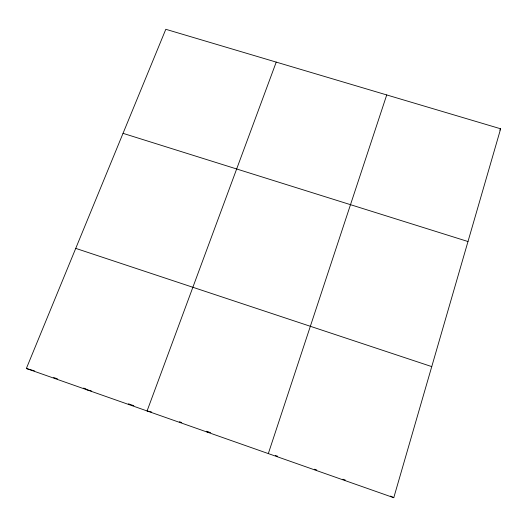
<?xml version="1.0" encoding="UTF-8"?>
<svg xmlns="http://www.w3.org/2000/svg" width="527" height="527" viewBox="0 0 527 527"><rect width="100%" height="100%" fill="white"/><g stroke="black" fill="none" stroke-linecap="round" stroke-linejoin="round"><path stroke-width="0.79" d="M393.768 497.705L500.65 128.792L165.807 29.295L26.35 368.505L393.768 497.705L390.553 496.065M268.322 453.595L386.726 94.939M276.227 62.107L147.079 410.961L151.624 412.048M499.767 130.136L500.65 128.792M207.19 432.094L210.313 432.595L206.452 431.238M86.197 389.552L91.428 390.975M26.35 368.505L34.439 370.856M123.035 133.338L467.989 241.531M75.736 248.375L431.751 366.608M53.622 377.51L57.476 378.86M83.655 388.07L85.967 388.88M128.43 403.807L133.838 405.711M179.417 421.732L181.736 422.549M275.338 455.46L277.637 456.263M314.474 469.214L316.78 470.025M342.919 479.221L345.231 480.031"/></g></svg>
